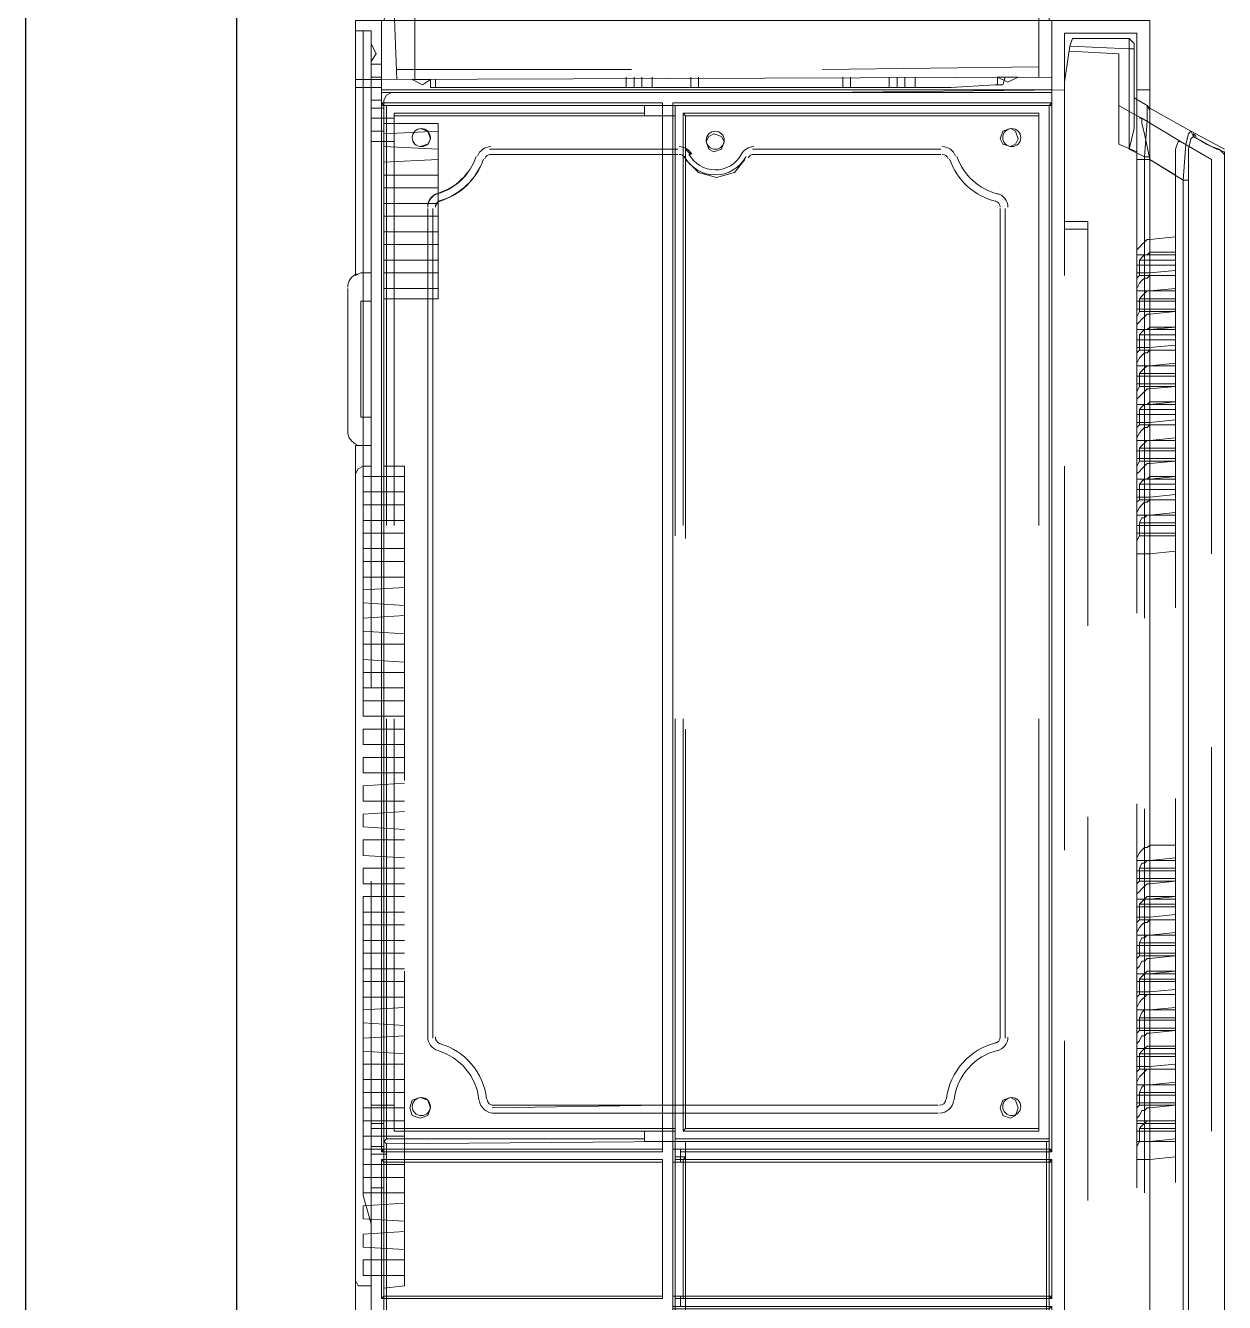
# Model space of a CAD drawing. Header units: millimetres. Extents: x -305 to 1353, y -289 to 1176.
# Drawn here: x 269.17 to 295.29, y 1006.8 to 1034.63 of the extents above; entities that cross this region are included whole.
import ezdxf

# ---------------------------------------------------------------- set-up
doc = ezdxf.new("R2010")
doc.units = ezdxf.units.MM
doc.header["$MEASUREMENT"] = 0
doc.layers.add('PDF_0', color=7, linetype='Continuous')

msp = doc.modelspace()

# ---------------------------------------------------------------- linework, layer by layer
at = {"layer": 'PDF_0', "lineweight": 25}
for points in [[(269.174, 1145.199), (269.174, 1000.931)], [(273.779, 1004.02), (273.779, 1056.471), (273.779, 1109.315), (273.779, 1145.311)]]:
    msp.add_lwpolyline(points, dxfattribs=at)
at = {"layer": 'PDF_0', "lineweight": 18}
for points in [[(291.188, 1034.738), (291.525, 1034.738), (276.924, 1034.738), (276.98, 1034.738), (277.036, 1034.962), (277.204, 1034.962), (277.261, 1033.446)], [(277.654, 1033.446), (277.654, 1034.962), (291.131, 1034.962), (291.468, 1034.962), (291.468, 1034.738)], [(276.362, 987.397), (276.362, 981.95), (276.362, 981.894), (276.924, 981.894), (276.924, 981.95), (276.924, 983.41), (291.525, 983.41), (291.525, 981.95), (291.525, 981.894), (293.659, 981.894), (293.659, 981.95), (293.659, 1034.682), (293.659, 1034.738), (291.525, 1034.738), (291.525, 1034.682), (291.525, 1033.165), (276.924, 1033.165), (276.924, 1034.625), (276.924, 1034.738), (276.362, 1034.738), (276.362, 1034.625), (276.362, 1029.178)], [(276.924, 1033.446), (291.525, 1033.502)], [(277.261, 1033.671), (277.654, 1033.671)], [(291.525, 1033.222), (276.924, 1033.222)], [(276.924, 1032.941), (276.98, 1032.885), (283.045, 1032.885), (283.045, 1032.941)], [(283.269, 1032.941), (283.269, 1032.885), (291.468, 1032.885), (291.525, 1032.941)], [(276.98, 1032.885), (276.98, 1010.141), (276.924, 1010.085)], [(276.98, 1032.323), (276.98, 1032.828), (276.98, 1032.323)], [(283.045, 1010.141), (283.045, 1010.927), (283.045, 1011.096), (283.045, 1031.818), (283.045, 1031.93), (283.045, 1032.885)], [(283.269, 1032.885), (283.269, 1031.93), (283.269, 1031.818), (283.269, 1011.096), (283.269, 1010.927), (283.269, 1010.141), (283.269, 1009.86), (283.269, 1006.94), (283.269, 1006.715)], [(291.468, 1010.141), (291.468, 1032.885)], [(293.659, 1031.705), (294.389, 1031.256), (294.445, 1032.042), (294.501, 1032.267), (294.557, 1032.323), (293.659, 1032.828)], [(294.613, 1032.211), (294.557, 1032.155), (294.501, 1031.93), (294.501, 1031.256), (294.501, 983.242), (294.557, 982.624), (294.557, 982.399), (294.613, 982.343), (295.287, 982.399), (295.287, 983.635), (295.287, 984.589), (295.287, 984.758), (295.287, 985.039), (295.287, 985.151), (295.287, 985.039), (295.287, 984.758), (295.287, 984.983), (295.287, 985.039)], [(295.287, 1031.93), (294.557, 1032.323), (294.613, 1032.211), (294.894, 1032.042), (295.119, 1031.93), (295.287, 1031.874), (295.287, 1031.818)], [(294.669, 1032.211), (294.613, 1032.267)], [(283.045, 1031.818), (279.282, 1031.818), (283.045, 1031.818)], [(295.287, 987.959), (295.287, 1031.818), (295.231, 1031.874)], [(294.501, 1031.256), (294.389, 1031.256), (294.389, 983.242), (294.501, 983.242)], [(293.659, 1029.234), (294.22, 1029.291), (294.22, 1028.841), (293.659, 1028.841)], [(294.22, 1029.178), (293.659, 1029.178)], [(276.194, 1025.753), (276.194, 1028.897)], [(276.531, 1028.617), (276.531, 1026.09)], [(293.659, 1028.448), (294.22, 1028.448), (294.22, 1028.055), (293.659, 1027.999)], [(294.22, 1028.392), (293.659, 1028.392)], [(293.659, 1027.606), (294.22, 1027.662), (294.22, 1027.213), (293.659, 1027.213)], [(294.22, 1027.55), (293.659, 1027.55)], [(293.659, 1026.82), (294.22, 1026.82), (294.22, 1026.427), (293.659, 1026.37)], [(294.22, 1026.763), (293.659, 1026.763)], [(293.659, 1025.977), (294.22, 1026.033), (294.22, 1025.584), (293.659, 1025.584)], [(294.22, 1025.921), (293.659, 1025.921)], [(276.362, 1025.472), (276.362, 991.104)], [(293.659, 1025.191), (294.22, 1025.191), (294.22, 1024.798), (293.659, 1024.742)], [(294.22, 1025.135), (293.659, 1025.135)], [(293.659, 1024.349), (294.22, 1024.405), (294.22, 1023.956), (293.659, 1023.956)], [(294.22, 1024.293), (293.659, 1024.293)], [(293.659, 1023.563), (294.22, 1023.563), (294.22, 1023.169), (293.659, 1023.113)], [(294.22, 1023.506), (293.659, 1023.506)], [(293.659, 1016.037), (294.22, 1016.037), (294.22, 1015.644), (293.659, 1015.588)], [(294.22, 1015.981), (293.659, 1015.981)], [(293.659, 1015.195), (294.22, 1015.251), (294.22, 1014.858), (293.659, 1014.802)], [(294.22, 1015.139), (293.659, 1015.139)], [(293.659, 1014.409), (294.22, 1014.409), (294.22, 1014.016), (293.659, 1013.96)], [(294.22, 1014.353), (293.659, 1014.353)], [(293.659, 1013.567), (294.22, 1013.623), (294.22, 1013.23), (293.659, 1013.173)], [(294.22, 1013.51), (293.659, 1013.51)], [(293.659, 1012.78), (294.22, 1012.78), (294.22, 1012.387), (293.659, 1012.387)], [(294.22, 1012.724), (293.659, 1012.724)], [(293.659, 1011.938), (294.22, 1011.994), (294.22, 1011.601), (293.659, 1011.545)], [(294.22, 1011.882), (293.659, 1011.882)], [(279.338, 1011.096), (283.045, 1011.096), (279.338, 1011.039)], [(293.659, 1011.152), (294.22, 1011.152), (294.22, 1010.759), (293.659, 1010.759)], [(294.22, 1011.096), (293.659, 1011.096)], [(276.98, 1010.197), (276.98, 1010.703), (276.98, 1010.197)], [(294.22, 1010.309), (293.659, 1010.309), (294.22, 1010.366), (294.22, 1009.973), (293.659, 1009.916)], [(283.045, 1010.085), (283.045, 1010.141), (276.98, 1010.141)], [(283.438, 1010.085), (283.438, 1010.141), (283.269, 1010.141), (291.468, 1010.141), (291.525, 1010.085)], [(283.438, 1010.141), (283.438, 1009.86)], [(276.924, 1009.916), (276.98, 1009.86), (283.045, 1009.86), (283.045, 1009.916)], [(276.98, 1009.86), (276.98, 1006.94)], [(276.98, 1009.299), (276.98, 1009.804), (276.98, 1009.299)], [(283.045, 1006.94), (283.045, 1009.86)], [(283.438, 1009.916), (283.438, 1009.86), (283.269, 1009.86), (291.468, 1009.86), (291.525, 1009.916)], [(291.468, 1006.94), (291.468, 1009.86)], [(283.045, 1006.884), (283.045, 1006.94), (276.98, 1006.94), (276.924, 1006.884)], [(283.438, 1006.884), (283.438, 1006.94), (283.438, 1006.715), (283.269, 1006.715), (283.269, 1006.659), (291.468, 1006.659), (291.525, 1006.715)], [(283.438, 1006.94), (283.269, 1006.94), (291.468, 1006.94), (291.525, 1006.884)]]:
    msp.add_lwpolyline(points, dxfattribs=at)
at = {"layer": 'PDF_0', "lineweight": 0}
for points in [[(291.244, 1034.962), (291.244, 1033.502)], [(276.362, 1034.513), (276.699, 1034.513), (276.699, 1033.783), (276.924, 1033.783)], [(276.531, 1034.513), (276.531, 1028.617)], [(291.805, 1029.178), (291.805, 1034.457), (293.378, 1034.457), (293.378, 1032.604), (293.378, 1031.874), (293.378, 1021.822)], [(293.322, 1034.12), (293.322, 1034.232), (293.209, 1034.345), (293.209, 1034.232), (293.209, 1034.12), (293.322, 1034.12), (293.322, 1034.232), (293.209, 1034.345), (291.974, 1034.345), (291.918, 1034.176), (293.209, 1034.12), (293.322, 1034.12), (293.322, 1032.379), (293.209, 1031.93), (293.322, 1032.379)], [(293.265, 1034.289), (293.209, 1034.345), (293.209, 1034.232), (293.209, 1034.12), (293.209, 1031.93), (293.546, 1031.761), (293.546, 1021.709)], [(276.699, 1034.232), (276.699, 1034.232)], [(291.918, 1034.176), (291.805, 1033.39), (291.805, 1033.222), (286.527, 1033.165)], [(293.378, 1031.874), (292.985, 1032.042), (292.985, 1034.008), (291.918, 1034.064)], [(276.699, 1033.783), (276.699, 1033.278), (276.362, 1033.278)], [(276.699, 1033.839), (276.699, 1033.839)], [(276.924, 1033.502), (276.699, 1033.502)], [(277.598, 1033.446), (277.822, 1033.334), (277.991, 1033.446), (277.991, 1033.278), (278.159, 1033.278), (279.058, 1033.278), (279.338, 1033.278), (289.054, 1033.278), (289.334, 1033.278), (290.289, 1033.334), (290.458, 1033.334), (290.514, 1033.502)], [(277.654, 1033.671), (282.371, 1033.671)], [(282.259, 1033.502), (282.259, 1033.278)], [(282.427, 1033.502), (282.427, 1033.278)], [(282.596, 1033.502), (282.596, 1033.278)], [(282.82, 1033.502), (282.82, 1033.278)], [(283.663, 1033.502), (283.663, 1033.278)], [(283.831, 1033.502), (283.831, 1033.278)], [(286.527, 1033.671), (291.244, 1033.727)], [(286.976, 1033.278), (286.976, 1033.502)], [(287.144, 1033.278), (287.144, 1033.502)], [(287.987, 1033.278), (287.987, 1033.502)], [(288.155, 1033.278), (288.155, 1033.502)], [(288.324, 1033.278), (288.324, 1033.502)], [(288.548, 1033.278), (288.548, 1033.502)], [(290.345, 1033.334), (290.345, 1033.502), (290.794, 1033.502), (290.57, 1033.39), (290.345, 1033.502), (290.57, 1033.39), (290.794, 1033.502)], [(290.345, 1033.502), (290.345, 1033.502)], [(290.345, 1033.502), (290.345, 1033.502)], [(290.345, 1033.502), (290.345, 1033.502)], [(290.794, 1033.502), (290.794, 1033.502)], [(290.794, 1033.502), (290.794, 1033.502)], [(276.924, 1033.446), (276.362, 1033.446)], [(276.924, 1033.278), (276.699, 1033.278), (276.699, 1032.828), (276.98, 1032.828)], [(277.598, 1033.446), (277.598, 1033.446)], [(277.598, 1033.446), (277.598, 1033.446)], [(277.598, 1033.446), (277.598, 1033.446)], [(277.991, 1033.446), (277.991, 1033.446)], [(277.991, 1033.446), (277.991, 1033.446)], [(278.103, 1033.278), (278.103, 1033.446)], [(293.659, 1033.222), (293.378, 1033.222)], [(276.924, 1032.997), (276.699, 1032.997)], [(276.924, 1033.165), (276.924, 1033.165)], [(276.924, 1033.165), (276.924, 1032.941), (282.146, 1032.941)], [(276.924, 1032.941), (276.924, 1032.941)], [(282.371, 1033.165), (277.148, 1033.165), (277.036, 1033.109), (276.98, 1032.997), (276.98, 1023.394)], [(286.302, 1032.941), (291.525, 1032.941), (291.525, 1033.165)], [(291.525, 1032.941), (291.525, 1032.941)], [(293.659, 1032.828), (293.602, 1032.885), (293.602, 1032.772), (293.602, 1032.548), (293.546, 1031.761), (293.659, 1031.761), (293.546, 1031.761), (293.602, 1032.548), (293.602, 1032.772), (293.602, 1032.885), (293.659, 1032.772), (293.602, 1032.885), (293.322, 1033.053)], [(276.699, 1032.828), (276.699, 1032.323)], [(276.98, 1023.731), (276.98, 1032.885), (276.924, 1032.885)], [(277.036, 1023.731), (277.036, 1032.885), (276.98, 1032.885)], [(277.036, 1032.885), (282.652, 1032.885)], [(277.204, 1032.716), (282.652, 1032.716)], [(277.204, 1032.66), (283.326, 1032.66), (283.326, 1031.93), (283.326, 1031.818), (283.326, 1023.506)], [(283.326, 1032.885), (283.326, 1032.885)], [(291.525, 1032.885), (291.468, 1032.885), (291.468, 1023.731), (291.468, 1032.885), (283.326, 1032.885), (283.326, 1023.731)], [(283.326, 1032.66), (283.326, 1032.66)], [(283.55, 1023.45), (283.55, 1031.705), (283.831, 1031.425), (284.224, 1031.312), (284.617, 1031.425), (284.842, 1031.705), (284.617, 1031.425), (284.224, 1031.312), (283.831, 1031.425), (283.55, 1031.705), (283.55, 1031.93), (283.663, 1031.818), (283.55, 1031.93), (283.55, 1032.66), (291.244, 1032.66), (291.244, 1032.716), (283.494, 1032.716), (283.55, 1032.66)], [(283.494, 1032.716), (283.494, 1023.731)], [(291.244, 1032.716), (291.244, 1023.731), (291.244, 1032.66)], [(291.468, 1032.885), (291.468, 1032.885)], [(293.434, 1032.604), (293.49, 1032.604), (293.378, 1032.66), (292.985, 1032.885)], [(293.378, 1032.66), (293.49, 1032.604), (293.49, 1032.492), (293.546, 1032.267), (293.659, 1031.705), (294.22, 1031.368), (294.22, 1031.93), (294.276, 1032.098), (294.332, 1032.098), (293.49, 1032.604), (293.49, 1032.492), (293.546, 1032.267), (293.659, 1031.705)], [(276.699, 1032.098), (277.204, 1032.098), (277.204, 1032.604), (276.699, 1032.604)], [(276.98, 1032.492), (278.159, 1032.492), (278.159, 1032.155), (278.159, 1029.066), (278.159, 1028.673), (276.98, 1028.673)], [(277.204, 1032.098), (277.204, 1032.604)], [(277.766, 1031.986), (277.935, 1032.042), (277.991, 1032.155), (277.935, 1032.323), (277.766, 1032.379)], [(277.766, 1032.379), (277.766, 1032.379)], [(290.626, 1031.986), (290.738, 1032.042), (290.794, 1032.155), (290.738, 1032.323), (290.626, 1032.379)], [(290.626, 1032.379), (290.626, 1032.379)], [(290.626, 1032.379), (290.626, 1032.379)], [(276.98, 1032.323), (276.699, 1032.323), (276.699, 1029.234), (276.699, 1028.617)], [(278.159, 1032.323), (276.98, 1032.267)], [(284.168, 1031.874), (284.336, 1031.93), (284.393, 1032.098), (284.336, 1032.211), (284.168, 1032.267)], [(284.168, 1032.267), (284.168, 1032.267)], [(284.168, 1032.267), (284.168, 1032.267)], [(294.22, 1021.934), (294.22, 1031.368), (294.22, 1031.93), (294.276, 1032.098), (294.332, 1032.098), (295.006, 1031.705), (295.006, 1023.113)], [(295.231, 1031.874), (295.175, 1031.93), (295.006, 1031.986), (294.613, 1032.211), (294.613, 1032.267)], [(276.98, 1031.986), (278.159, 1031.93)], [(277.766, 1031.986), (277.766, 1031.986)], [(283.326, 1031.93), (283.326, 1031.93)], [(283.326, 1031.818), (283.326, 1031.818)], [(284.168, 1031.874), (284.168, 1031.874)], [(284.168, 1031.874), (284.168, 1031.874)], [(290.626, 1031.986), (290.626, 1031.986)], [(290.626, 1031.986), (290.626, 1031.986)], [(295.287, 1031.818), (295.287, 1031.818)], [(278.159, 1031.705), (276.98, 1031.649)], [(283.55, 1031.705), (283.55, 1031.705)], [(293.659, 1029.964), (293.659, 1031.705), (293.434, 1031.705), (293.378, 1031.705), (293.434, 1031.705), (293.659, 1031.705), (293.434, 1031.705), (293.378, 1031.705)], [(276.98, 1031.368), (278.159, 1031.368)], [(278.159, 1031.088), (276.98, 1031.088)], [(276.98, 1030.751), (278.159, 1030.751)], [(278.159, 1030.47), (276.98, 1030.47)], [(276.98, 1030.133), (278.159, 1030.133)], [(291.805, 1030.358), (292.311, 1030.358), (292.311, 1021.541)], [(291.805, 1030.189), (292.311, 1030.189)], [(278.159, 1029.852), (276.98, 1029.852)], [(294.22, 1029.291), (294.22, 1029.403), (294.22, 1029.628), (294.22, 1030.021), (293.659, 1029.964), (293.602, 1029.964), (293.546, 1029.908), (293.49, 1029.852), (293.434, 1029.796), (293.378, 1029.74), (293.378, 1029.628), (293.378, 1029.403), (293.378, 1029.347), (293.378, 1029.234), (293.659, 1029.234)], [(293.659, 1028.448), (293.378, 1028.448), (293.378, 1028.504), (293.378, 1028.617), (294.22, 1028.617), (294.22, 1028.841), (293.378, 1028.841), (293.378, 1028.897), (293.434, 1029.01), (293.49, 1029.066), (293.546, 1029.122), (293.602, 1029.122), (293.659, 1029.178), (293.659, 1029.684), (294.22, 1029.684)], [(294.22, 1029.628), (293.378, 1029.628)], [(293.434, 1029.178), (293.434, 1029.515), (293.49, 1029.571), (293.546, 1029.628), (293.602, 1029.628), (293.659, 1029.684)], [(276.98, 1029.515), (278.159, 1029.515)], [(294.22, 1029.403), (293.378, 1029.403)], [(294.22, 1029.515), (293.434, 1029.515)], [(276.699, 1029.234), (276.474, 1029.234), (276.362, 1029.178)], [(278.159, 1029.234), (276.98, 1029.234)], [(294.22, 1029.178), (293.659, 1029.178), (293.434, 1029.178), (293.378, 1029.122), (293.378, 1029.01), (293.378, 1028.954), (293.378, 1028.841), (293.659, 1028.841), (294.22, 1028.897)], [(276.98, 1028.897), (278.159, 1028.897)], [(293.378, 1028.841), (293.378, 1028.617)], [(294.22, 1028.841), (294.22, 1028.841)], [(294.22, 1028.673), (293.434, 1028.673)], [(294.22, 1028.617), (294.22, 1028.448)], [(293.659, 1028.392), (293.434, 1028.392)], [(294.22, 1028.392), (293.659, 1028.336)], [(293.659, 1027.999), (293.378, 1027.999)], [(293.434, 1027.55), (293.659, 1027.55), (293.659, 1028.055), (293.602, 1027.999), (293.546, 1027.999), (293.49, 1027.943), (293.434, 1027.887), (294.22, 1027.887)], [(293.659, 1028.055), (294.22, 1028.055), (294.22, 1027.999)], [(293.434, 1027.887), (293.434, 1027.55), (293.378, 1027.494), (293.378, 1027.381), (293.378, 1027.325), (293.378, 1027.213)], [(293.378, 1027.774), (293.378, 1027.718), (293.378, 1027.606), (293.659, 1027.606)], [(294.22, 1027.774), (294.22, 1027.662)], [(294.22, 1027.269), (293.659, 1027.213), (293.378, 1027.213), (293.378, 1027.269), (293.434, 1027.381), (293.49, 1027.437), (293.546, 1027.494), (293.602, 1027.494), (293.659, 1027.55), (294.22, 1027.55)], [(293.659, 1026.707), (293.659, 1027.213), (293.602, 1027.213), (293.546, 1027.157), (293.49, 1027.1), (293.434, 1027.044), (293.434, 1026.763), (293.378, 1026.651), (293.378, 1026.595), (293.378, 1026.483), (293.378, 1026.37), (294.22, 1026.37), (294.22, 1026.427), (293.659, 1026.427)], [(294.22, 1026.988), (294.22, 1027.213), (293.378, 1027.213), (293.378, 1026.988)], [(294.22, 1027.213), (294.22, 1027.213)], [(293.659, 1026.82), (293.378, 1026.82), (293.378, 1026.876), (293.378, 1026.988), (294.22, 1026.988), (294.22, 1026.82)], [(294.22, 1027.044), (293.434, 1027.044)], [(294.22, 1026.763), (293.659, 1026.707), (293.602, 1026.707), (293.546, 1026.651), (293.49, 1026.595), (293.434, 1026.539), (293.378, 1026.483), (293.378, 1026.37), (293.378, 1026.146), (293.378, 1026.09), (293.378, 1025.977), (293.659, 1025.977)], [(293.659, 1026.763), (293.434, 1026.763)], [(293.434, 1025.921), (293.659, 1025.921), (293.659, 1026.427), (293.602, 1026.37), (293.546, 1026.37), (293.49, 1026.314), (293.434, 1026.258), (293.434, 1025.921), (293.378, 1025.865), (293.378, 1025.753), (293.378, 1025.697), (293.378, 1025.584)], [(294.22, 1026.37), (294.22, 1026.146), (293.378, 1026.146)], [(293.659, 1026.37), (293.378, 1026.37)], [(294.22, 1026.258), (293.434, 1026.258)], [(276.531, 1026.09), (276.531, 1019.688)], [(276.699, 1026.09), (276.699, 1025.472)], [(294.22, 1026.146), (294.22, 1026.033)], [(294.22, 1025.64), (293.659, 1025.584), (293.378, 1025.584), (293.378, 1025.64), (293.434, 1025.753), (293.49, 1025.809), (293.546, 1025.865), (293.602, 1025.865), (293.659, 1025.921), (294.22, 1025.921)], [(276.362, 1025.472), (276.474, 1025.472), (276.699, 1025.472), (276.699, 1020.193)], [(293.434, 1025.135), (293.434, 1025.416), (293.49, 1025.472), (293.546, 1025.528), (293.602, 1025.584), (293.659, 1025.584), (293.659, 1025.079), (294.22, 1025.135), (293.659, 1025.079), (293.602, 1025.079), (293.546, 1025.023), (293.49, 1024.966), (293.434, 1024.91), (293.378, 1024.854), (293.378, 1024.742), (293.378, 1024.854), (293.378, 1024.966), (293.378, 1025.023), (293.434, 1025.135), (293.659, 1025.135)], [(294.22, 1025.416), (293.434, 1025.416)], [(294.22, 1025.584), (294.22, 1025.584)], [(293.378, 1025.36), (293.378, 1025.247), (293.378, 1025.191), (293.659, 1025.191)], [(294.22, 1025.36), (294.22, 1025.191)], [(276.699, 1025.023), (276.531, 1025.023), (276.418, 1024.966), (276.362, 1024.854)], [(276.98, 1025.023), (277.429, 1025.023), (277.429, 1024.63), (277.429, 1018.171)], [(291.805, 1025.023), (291.805, 1016.655)], [(277.429, 1024.798), (276.531, 1024.798), (276.531, 1024.461), (277.429, 1024.461)], [(293.659, 1024.349), (293.378, 1024.349), (293.378, 1024.461), (293.378, 1024.517), (293.378, 1024.742), (294.22, 1024.742), (294.22, 1024.798), (293.659, 1024.798), (293.602, 1024.742), (293.546, 1024.742), (293.49, 1024.686), (293.434, 1024.63), (294.22, 1024.63)], [(293.659, 1024.798), (293.659, 1024.293), (293.602, 1024.236), (293.546, 1024.236), (293.49, 1024.18), (293.434, 1024.124), (293.378, 1024.012), (293.378, 1023.956), (293.659, 1023.956), (294.22, 1024.012)], [(294.22, 1024.742), (294.22, 1024.517), (293.378, 1024.517)], [(293.659, 1024.742), (293.378, 1024.742)], [(293.434, 1024.293), (293.434, 1024.63)], [(293.659, 1024.293), (293.434, 1024.293), (293.378, 1024.236), (293.378, 1024.124), (293.378, 1024.068), (293.378, 1023.956)], [(294.22, 1024.405), (294.22, 1024.517)], [(277.429, 1024.18), (276.531, 1024.18), (276.531, 1023.843), (277.429, 1023.843)], [(293.659, 1016.768), (293.659, 1023.956), (293.602, 1023.956), (293.546, 1023.899), (293.49, 1023.899), (293.434, 1023.787), (293.434, 1023.506), (293.378, 1023.394), (293.378, 1023.338), (293.378, 1023.226), (293.378, 1023.113), (293.659, 1023.113)], [(293.378, 1023.731), (293.378, 1023.956), (294.22, 1023.956), (294.22, 1023.731), (294.22, 1023.563)], [(293.659, 1023.563), (293.378, 1023.563), (293.378, 1023.619), (293.378, 1023.731), (294.22, 1023.731)], [(294.22, 1023.787), (293.434, 1023.787)], [(294.22, 1023.956), (294.22, 1023.956)], [(277.429, 1023.563), (276.531, 1023.563), (276.531, 1023.226), (277.429, 1023.226)], [(293.659, 1023.506), (293.434, 1023.506)], [(277.429, 1022.945), (276.531, 1022.945), (276.531, 1022.608), (277.429, 1022.608)], [(277.429, 1022.383), (276.531, 1022.327), (276.531, 1022.046), (277.429, 1021.99)], [(277.429, 1021.766), (276.531, 1021.709), (276.531, 1021.429), (277.429, 1021.372)], [(277.429, 1021.148), (276.531, 1021.148), (276.531, 1020.811), (277.429, 1020.755)], [(277.429, 1020.53), (276.531, 1020.53), (276.531, 1020.193), (277.429, 1020.193)], [(277.429, 1019.912), (276.531, 1019.912), (276.531, 1019.575), (277.429, 1019.575)], [(277.429, 1019.295), (276.531, 1019.295), (276.531, 1018.958), (277.429, 1018.958)], [(276.98, 1019.519), (276.98, 1010.309), (277.036, 1010.253), (283.326, 1010.309), (283.326, 1006.547)], [(277.036, 1019.519), (277.036, 1010.366), (276.98, 1010.309), (276.98, 1006.491), (277.036, 1006.547)], [(283.326, 1019.351), (283.326, 1011.096), (283.326, 1010.927), (283.326, 1010.59), (283.326, 1010.534), (282.652, 1010.534), (277.204, 1010.534), (277.204, 1019.519), (277.204, 1010.59), (283.326, 1010.59)], [(291.412, 1010.309), (291.468, 1010.309), (291.468, 1019.519), (291.468, 1010.366), (291.468, 1010.309), (291.468, 1006.491), (291.412, 1006.547), (283.55, 1006.547), (283.55, 1006.491), (283.326, 1006.491), (283.326, 1006.884), (283.494, 1006.884), (283.55, 1006.884), (283.326, 1006.884), (283.326, 1009.916)], [(283.326, 1010.366), (283.326, 1019.519)], [(283.494, 1019.519), (283.494, 1010.534)], [(283.55, 1010.59), (283.494, 1010.534), (291.244, 1010.534), (291.244, 1010.59), (283.55, 1010.59), (283.55, 1010.927), (283.55, 1011.096), (283.55, 1019.295)], [(291.244, 1010.59), (291.244, 1019.519), (291.244, 1010.534)], [(276.98, 1019.182), (276.98, 1010.871)], [(295.006, 1010.534), (295.006, 1018.901)], [(277.429, 1018.677), (276.531, 1018.677), (276.531, 1018.34), (277.429, 1018.34)], [(277.429, 1018.115), (276.531, 1018.059), (276.531, 1017.722), (277.429, 1017.722)], [(293.378, 1017.666), (293.378, 1009.299)], [(294.22, 1009.411), (294.22, 1017.778)], [(277.429, 1017.498), (276.531, 1017.441), (276.531, 1017.161), (277.429, 1017.104)], [(292.311, 1017.385), (292.311, 1009.018)], [(293.546, 1017.554), (293.546, 1009.186)], [(277.429, 1016.88), (276.531, 1016.88), (276.531, 1016.543), (277.429, 1016.487)], [(293.434, 1016.262), (293.49, 1016.374), (293.546, 1016.374), (293.602, 1016.431), (293.659, 1016.431), (294.22, 1016.487)], [(277.429, 1016.262), (276.531, 1016.262), (276.531, 1015.925), (277.429, 1015.925)], [(293.378, 1016.431), (293.378, 1016.206), (294.22, 1016.206), (294.22, 1016.431)], [(293.378, 1016.206), (293.378, 1016.094), (293.378, 1016.037), (293.659, 1016.037)], [(294.22, 1016.262), (293.434, 1016.262), (293.434, 1015.981), (293.659, 1015.981)], [(293.659, 1016.431), (293.659, 1015.925)], [(294.22, 1016.206), (294.22, 1016.037)], [(276.699, 1015.981), (276.699, 1010.703), (276.98, 1010.703)], [(294.22, 1015.981), (293.659, 1015.925), (293.602, 1015.925), (293.546, 1015.869), (293.49, 1015.813), (293.434, 1015.757), (293.378, 1015.701), (293.378, 1015.588), (293.378, 1015.701), (293.378, 1015.813), (293.378, 1015.925), (293.434, 1015.981)], [(277.429, 1015.644), (276.531, 1015.644), (276.531, 1015.307), (277.429, 1015.307)], [(293.659, 1014.409), (293.378, 1014.409), (293.378, 1014.465), (293.378, 1014.577), (293.378, 1014.802), (293.378, 1014.914), (293.378, 1014.97), (293.378, 1015.083), (293.434, 1015.139), (293.434, 1015.476), (293.49, 1015.532), (293.546, 1015.588), (293.602, 1015.644), (293.659, 1015.644), (293.659, 1015.139), (293.434, 1015.139)], [(293.659, 1015.644), (294.22, 1015.644), (294.22, 1015.588), (293.378, 1015.588), (293.378, 1015.42), (293.378, 1015.307), (293.378, 1015.195), (293.659, 1015.195)], [(276.531, 1015.532), (276.531, 1009.13), (276.699, 1008.512)], [(294.22, 1015.588), (294.22, 1015.42), (293.378, 1015.42)], [(293.659, 1015.588), (293.378, 1015.588)], [(294.22, 1015.476), (293.434, 1015.476)], [(294.22, 1015.42), (294.22, 1015.251)], [(294.22, 1015.139), (293.659, 1015.139), (293.602, 1015.083), (293.546, 1015.083), (293.49, 1015.027), (293.434, 1014.97), (293.378, 1014.858), (293.378, 1014.802)], [(277.429, 1015.027), (276.531, 1015.027), (276.531, 1014.69), (277.429, 1014.69)], [(293.659, 1014.297), (293.659, 1014.802), (293.378, 1014.802), (294.22, 1014.802), (294.22, 1014.858), (293.659, 1014.802), (293.602, 1014.802), (293.546, 1014.746), (293.49, 1014.746), (293.434, 1014.634)], [(294.22, 1014.802), (294.22, 1014.577), (293.378, 1014.577)], [(294.22, 1014.634), (293.434, 1014.634), (293.434, 1014.353)], [(294.22, 1014.577), (294.22, 1014.409)], [(277.429, 1014.409), (276.531, 1014.409), (276.531, 1014.072), (277.429, 1014.072)], [(293.659, 1013.96), (293.378, 1013.96), (293.378, 1014.072), (293.378, 1014.184), (293.378, 1014.297), (293.434, 1014.353), (293.659, 1014.353)], [(294.22, 1014.353), (293.659, 1014.297), (293.602, 1014.297), (293.546, 1014.24), (293.49, 1014.24), (293.434, 1014.128), (293.378, 1014.072), (293.378, 1013.96), (294.22, 1013.96)], [(277.429, 1014.016), (277.429, 1007.558), (277.429, 1007.165), (276.98, 1007.108)], [(294.22, 1013.623), (294.22, 1013.791), (294.22, 1013.96), (294.22, 1014.016), (293.659, 1014.016), (293.659, 1013.51), (293.434, 1013.51), (293.378, 1013.454), (293.378, 1013.342), (293.378, 1013.286), (293.378, 1013.173), (294.22, 1013.173)], [(293.434, 1013.51), (293.434, 1013.847), (293.49, 1013.904), (293.546, 1013.96), (293.602, 1014.016), (293.659, 1014.016)], [(277.429, 1013.791), (276.531, 1013.791), (276.531, 1013.454), (277.429, 1013.454)], [(293.378, 1013.96), (293.378, 1013.791)], [(293.659, 1013.567), (293.378, 1013.567), (293.378, 1013.679), (293.378, 1013.791), (294.22, 1013.791)], [(294.22, 1013.847), (293.434, 1013.847)], [(293.434, 1012.724), (293.434, 1013.005), (293.49, 1013.117), (293.546, 1013.173), (293.602, 1013.173), (293.659, 1013.173), (293.378, 1013.173), (293.378, 1013.23), (293.434, 1013.342), (293.49, 1013.398), (293.546, 1013.454), (293.602, 1013.51), (293.659, 1013.51), (294.22, 1013.51)], [(277.429, 1013.23), (276.531, 1013.173), (276.531, 1012.893), (277.429, 1012.837)], [(293.378, 1013.173), (293.378, 1012.949)], [(294.22, 1012.78), (294.22, 1012.949), (294.22, 1013.173), (294.22, 1013.23), (293.659, 1013.173), (293.659, 1012.668)], [(293.659, 1012.78), (293.378, 1012.78), (293.378, 1012.837), (293.378, 1012.949), (294.22, 1012.949)], [(294.22, 1013.005), (293.434, 1013.005)], [(277.429, 1012.612), (276.531, 1012.556), (276.531, 1012.275), (277.429, 1012.219)], [(293.659, 1012.724), (293.434, 1012.724), (293.378, 1012.668), (293.378, 1012.556), (293.378, 1012.443), (293.378, 1012.387)], [(294.22, 1012.724), (293.659, 1012.668), (293.602, 1012.668), (293.546, 1012.612), (293.49, 1012.612), (293.434, 1012.5), (293.378, 1012.443), (293.378, 1012.331), (293.378, 1012.163)], [(291.805, 1012.5), (291.805, 1004.132)], [(293.434, 1011.882), (293.659, 1011.882), (293.659, 1012.387), (293.602, 1012.387), (293.546, 1012.331), (293.49, 1012.275), (293.434, 1012.219), (293.434, 1011.882), (293.378, 1011.826), (293.378, 1011.77), (293.378, 1011.657), (293.378, 1011.545)], [(293.659, 1012.331), (293.378, 1012.331), (294.22, 1012.331), (294.22, 1012.163)], [(293.659, 1012.387), (294.22, 1012.387), (294.22, 1012.331)], [(293.659, 1011.938), (293.378, 1011.938), (293.378, 1012.05), (293.378, 1012.163), (294.22, 1012.163), (294.22, 1011.994)], [(294.22, 1012.219), (293.434, 1012.219)], [(277.429, 1011.994), (276.531, 1011.994), (276.531, 1011.657), (277.429, 1011.657)], [(293.659, 1011.882), (294.22, 1011.882), (293.659, 1011.882), (293.602, 1011.882), (293.546, 1011.826), (293.49, 1011.77), (293.434, 1011.713), (293.378, 1011.601), (293.378, 1011.545), (293.378, 1011.32)], [(293.659, 1011.152), (293.378, 1011.152), (293.378, 1011.208), (293.378, 1011.32), (294.22, 1011.32), (294.22, 1011.545)], [(293.434, 1010.309), (293.434, 1010.59), (293.49, 1010.646), (293.546, 1010.703), (293.602, 1010.759), (293.659, 1010.759), (293.378, 1010.759), (293.378, 1010.815), (293.378, 1010.927), (293.378, 1011.039), (293.434, 1011.096), (293.434, 1011.376), (293.49, 1011.489), (293.546, 1011.545), (293.602, 1011.545), (293.659, 1011.545), (293.659, 1011.039), (293.602, 1011.039), (293.546, 1010.983), (293.49, 1010.983), (293.434, 1010.871), (293.378, 1010.815), (293.378, 1010.703), (294.22, 1010.703), (294.22, 1010.759), (293.659, 1010.759), (293.659, 1003.514)], [(277.429, 1011.376), (276.531, 1011.376), (276.531, 1011.039), (277.429, 1011.039)], [(277.766, 1010.815), (277.935, 1010.871), (277.991, 1011.039), (277.935, 1011.208), (277.766, 1011.264)], [(277.766, 1011.264), (277.766, 1011.264)], [(277.766, 1011.264), (277.766, 1011.264)], [(290.626, 1010.815), (290.738, 1010.871), (290.794, 1011.039), (290.738, 1011.208), (290.626, 1011.264)], [(290.626, 1011.264), (290.626, 1011.264)], [(290.626, 1011.264), (290.626, 1011.264)], [(294.22, 1011.376), (293.434, 1011.376)], [(294.22, 1011.152), (294.22, 1011.32)], [(277.204, 1010.534), (277.204, 1010.59), (277.204, 1011.096), (276.699, 1011.096)], [(277.204, 1011.096), (277.204, 1010.59), (276.699, 1010.59)], [(283.326, 1011.096), (283.326, 1011.096)], [(283.326, 1010.927), (283.326, 1010.927)], [(283.55, 1011.096), (283.55, 1011.096)], [(283.55, 1010.927), (283.55, 1010.927)], [(293.659, 1011.096), (293.434, 1011.096)], [(277.429, 1010.759), (276.531, 1010.759), (276.531, 1010.422), (277.429, 1010.422)], [(276.699, 1010.703), (276.699, 1010.197)], [(277.766, 1010.815), (277.766, 1010.815)], [(277.766, 1010.815), (277.766, 1010.815)], [(290.626, 1010.815), (290.626, 1010.815)], [(290.626, 1010.815), (290.626, 1010.815)], [(294.22, 1010.703), (294.22, 1010.534), (293.378, 1010.534), (293.378, 1010.703)], [(277.036, 1010.366), (282.652, 1010.366)], [(282.652, 1010.534), (282.652, 1010.309), (283.326, 1010.309), (283.326, 1010.366), (291.468, 1010.366)], [(283.326, 1010.534), (283.326, 1010.309), (283.55, 1010.309), (283.55, 1009.973)], [(293.378, 1010.534), (293.378, 1010.422), (293.378, 1010.309), (293.659, 1010.309), (293.434, 1010.309), (293.378, 1010.197), (293.378, 1010.141), (293.378, 1010.029), (293.378, 1009.916), (293.659, 1009.916)], [(294.22, 1010.59), (293.434, 1010.59)], [(294.22, 1010.366), (294.22, 1010.534)], [(277.429, 1010.141), (276.531, 1010.141), (276.531, 1009.804), (277.429, 1009.804)], [(276.98, 1010.197), (276.699, 1010.197), (276.699, 1009.804), (276.98, 1009.804)], [(276.98, 1010.309), (276.98, 1010.309)], [(277.036, 1010.253), (277.036, 1006.547), (283.326, 1006.547), (283.326, 1006.491), (283.326, 1006.435), (291.468, 1006.435), (291.468, 1006.491), (291.468, 1001.324), (291.468, 1006.435)], [(283.326, 1010.309), (283.326, 1010.309)], [(283.326, 1009.973), (283.326, 1010.309)], [(283.55, 1010.309), (283.55, 1010.309)], [(283.55, 1006.547), (283.55, 1010.309), (291.412, 1010.309), (291.412, 1006.547)], [(276.699, 1010.029), (277.036, 1010.029), (277.036, 1009.523), (276.699, 1009.523)], [(276.699, 1009.804), (276.699, 1009.299)], [(276.98, 1009.523), (276.98, 1010.029)], [(283.494, 1009.916), (283.494, 1006.884)], [(277.429, 1009.523), (276.531, 1009.523), (276.531, 1009.186), (277.429, 1009.186)], [(276.98, 1009.299), (276.699, 1009.299), (276.699, 1006.435), (276.98, 1006.435)], [(277.429, 1008.962), (276.531, 1008.906), (276.531, 1008.625), (277.429, 1008.569)], [(277.429, 1008.344), (276.531, 1008.288), (276.531, 1008.007), (277.429, 1007.951)], [(277.429, 1007.726), (276.531, 1007.726), (276.531, 1007.389), (277.429, 1007.389)], [(276.362, 1007.277), (276.418, 1007.165), (276.531, 1007.165), (276.699, 1007.165)], [(283.326, 1006.884), (283.326, 1006.884)], [(283.55, 1006.884), (283.55, 1006.491)]]:
    msp.add_lwpolyline(points, dxfattribs=at)
for points in [[(276.699, 1034.232), (276.811, 1034.008), (276.699, 1033.839)], [(277.991, 1033.446), (277.598, 1033.446), (277.822, 1033.334)], [(277.204, 1032.716), (277.204, 1023.731), (277.204, 1032.66)], [(282.652, 1032.66), (282.652, 1032.885), (283.326, 1032.885), (283.326, 1032.66)], [(291.525, 1032.885), (291.468, 1032.885)], [(290.794, 1032.155), (290.738, 1032.323), (290.626, 1032.379), (290.458, 1032.323), (290.401, 1032.155), (290.458, 1032.042), (290.626, 1031.986), (290.738, 1032.042)], [(290.794, 1032.155), (290.738, 1032.323), (290.626, 1032.379), (290.458, 1032.323), (290.401, 1032.155), (290.458, 1032.042), (290.626, 1031.986), (290.738, 1032.042)], [(293.49, 1032.604), (293.49, 1032.548)], [(284.393, 1032.098), (284.336, 1032.211), (284.168, 1032.267), (284.056, 1032.211), (283.999, 1032.098), (284.056, 1031.93), (284.168, 1031.874), (284.336, 1031.93)], [(284.393, 1032.098), (284.336, 1032.211), (284.168, 1032.267), (284.056, 1032.211), (283.999, 1032.098), (284.056, 1031.93), (284.168, 1031.874), (284.336, 1031.93)], [(283.269, 1031.93), (283.045, 1031.93)], [(283.269, 1031.818), (283.045, 1031.818)], [(293.434, 1028.673), (293.434, 1028.392), (293.378, 1028.28), (293.378, 1028.224), (293.378, 1028.111), (293.378, 1027.999), (293.378, 1028.111), (293.434, 1028.167), (293.49, 1028.224), (293.546, 1028.28), (293.602, 1028.336), (293.659, 1028.336), (293.659, 1028.841), (293.602, 1028.841), (293.546, 1028.785), (293.49, 1028.729)], [(293.378, 1027.774), (294.22, 1027.774), (294.22, 1027.999), (293.378, 1027.999)], [(293.378, 1025.36), (294.22, 1025.36), (294.22, 1025.584), (293.378, 1025.584)], [(293.659, 1024.293), (294.22, 1024.293)], [(293.659, 1016.768), (293.602, 1016.711), (293.546, 1016.711), (293.49, 1016.655), (293.434, 1016.599), (293.378, 1016.487), (293.378, 1016.431), (294.22, 1016.431), (294.22, 1016.768)], [(293.378, 1011.545), (294.22, 1011.545), (294.22, 1011.601), (293.659, 1011.545)], [(277.991, 1011.039), (277.935, 1011.208), (277.766, 1011.264), (277.598, 1011.208), (277.541, 1011.039), (277.598, 1010.871), (277.766, 1010.815), (277.935, 1010.871)], [(277.991, 1011.039), (277.935, 1011.208), (277.766, 1011.264), (277.598, 1011.208), (277.541, 1011.039), (277.598, 1010.871), (277.766, 1010.815), (277.935, 1010.871)], [(290.794, 1011.039), (290.738, 1011.208), (290.626, 1011.264), (290.458, 1011.208), (290.401, 1011.039), (290.458, 1010.871), (290.626, 1010.815), (290.738, 1010.871)], [(290.794, 1011.039), (290.738, 1011.208), (290.626, 1011.264), (290.458, 1011.208), (290.401, 1011.039), (290.458, 1010.871), (290.626, 1010.815), (290.738, 1010.871)], [(283.045, 1011.096), (283.269, 1011.096)], [(283.045, 1010.927), (283.269, 1010.927)], [(294.22, 1011.096), (293.659, 1011.039)], [(291.525, 1010.141), (291.468, 1010.141)], [(283.494, 1009.916), (283.326, 1009.916), (283.326, 1009.973), (283.55, 1009.973)], [(291.525, 1009.86), (291.468, 1009.86)], [(291.525, 1006.94), (291.468, 1006.94)]]:
    msp.add_lwpolyline(points, close=True, dxfattribs=at)
at = {"layer": 'PDF_0', "lineweight": 18}
for points in [[(283.045, 1032.941), (276.924, 1032.941), (276.924, 1010.085), (283.045, 1010.085)], [(283.438, 1006.715), (283.438, 1006.884), (291.525, 1006.884), (291.525, 1009.916), (283.438, 1009.916), (283.438, 1010.085), (291.525, 1010.085), (291.525, 1032.941), (283.269, 1032.941), (283.269, 1001.212), (291.525, 1001.212), (291.525, 1006.715)], [(294.501, 1031.256), (294.501, 1031.93), (294.557, 1032.155), (294.613, 1032.211), (294.557, 1032.323), (294.501, 1032.267), (294.445, 1032.042), (294.389, 1031.256)], [(283.045, 1031.93), (279.282, 1031.93)], [(283.382, 1031.93), (283.269, 1031.93)], [(283.382, 1031.818), (283.269, 1031.818)], [(289.11, 1031.93), (285.01, 1031.93)], [(289.11, 1031.818), (285.01, 1031.818)], [(277.935, 1030.638), (277.935, 1012.556)], [(278.047, 1030.638), (278.047, 1012.556)], [(290.401, 1012.556), (290.401, 1030.638)], [(290.514, 1012.556), (290.514, 1030.638)], [(276.474, 1028.617), (276.474, 1026.09), (276.699, 1026.09), (276.699, 1028.617)], [(279.338, 1010.927), (283.045, 1010.927)], [(283.269, 1011.096), (289.054, 1011.096)], [(283.269, 1010.927), (289.054, 1010.927)], [(283.045, 1009.916), (276.924, 1009.916), (276.924, 1006.884), (283.045, 1006.884)]]:
    msp.add_lwpolyline(points, close=True, dxfattribs=at)
for points in [[(277.794, 1032.379, 0.414214), (277.598, 1032.183, 0.414214), (277.794, 1031.986)], [(290.654, 1032.379, 0.414214), (290.458, 1032.183, 0.414214), (290.654, 1031.986)], [(284.196, 1032.323, 0.414214), (283.999, 1032.126, 0.414214), (284.196, 1031.93)], [(284.765, 1031.821, -0.278533), (285.038, 1031.986, 0.278533), (284.765, 1031.821, -0.604033), (283.624, 1031.826, 0.604033), (284.765, 1031.821)], [(278.158, 1030.963, 0.333969), (277.934, 1030.666, -0.333969), (278.145, 1030.969, 0.244036), (278.989, 1031.771, -0.244036), (278.158, 1030.963)], [(278.192, 1030.807, 0.244047), (279.148, 1031.716, -0.244047), (278.204, 1030.801, 0.334171), (278.103, 1030.666, -0.334171), (278.192, 1030.807)], [(278.158, 1012.287, -0.334037), (277.935, 1012.584, 0.334037), (278.158, 1012.287, -0.301361), (279.049, 1011.217, 0.301361), (278.158, 1012.287)], [(278.192, 1012.443, -0.301396), (279.216, 1011.237, 0.301396), (278.192, 1012.443, -0.334021), (278.103, 1012.584, 0.334021), (278.192, 1012.443)], [(277.794, 1011.264, 0.414214), (277.598, 1011.068, 0.414214), (277.794, 1010.871)], [(290.654, 1011.264, 0.414214), (290.458, 1011.068, 0.414214), (290.654, 1010.871)]]:
    msp.add_lwpolyline(points, format="xyb", dxfattribs=at)
for points in [[(279.31, 1031.986, 0.32004), (279.018, 1031.778, -0.32004)], [(279.31, 1031.818, 0.319875), (279.178, 1031.723, -0.319875)], [(283.683, 1031.821, 0.27849), (283.41, 1031.986, -0.27849)], [(283.534, 1031.743, 0.278639), (283.41, 1031.818, -0.278639)], [(285.038, 1031.818, 0.278639), (284.914, 1031.743, -0.278639)], [(289.43, 1031.778, 0.320151), (289.138, 1031.986, -0.320151)], [(289.271, 1031.723, 0.320086), (289.138, 1031.818, -0.320086)], [(283.525, 1031.774, 0.60408), (284.867, 1031.774, -0.60408)], [(289.3, 1031.716, 0.257094), (290.324, 1030.789, -0.257094)], [(289.46, 1031.771, 0.257079), (290.363, 1030.953, -0.257079)], [(290.57, 1030.666, 0.347692), (290.332, 1030.967, -0.347692)], [(290.401, 1030.666, 0.347527), (290.293, 1030.803, -0.347527)], [(290.293, 1012.447, 0.347717), (290.401, 1012.584, -0.347717)], [(290.332, 1012.283, 0.347655), (290.57, 1012.584, -0.347655)], [(290.324, 1012.461, 0.314797), (289.232, 1011.237, -0.314797)], [(290.363, 1012.297, 0.314842), (289.399, 1011.217, -0.314842)], [(279.06, 1011.2, 0.379984), (279.366, 1010.927, -0.379984)], [(279.227, 1011.219, 0.379961), (279.367, 1011.096, -0.379961)], [(289.082, 1011.096, 0.380047), (289.221, 1011.219, -0.380047)], [(289.082, 1010.927, 0.379946), (289.388, 1011.2, -0.379946)]]:
    msp.add_lwpolyline(points, format="xyb", close=True, dxfattribs=at)
for centre in [(277.794, 1032.183), (290.654, 1032.183), (284.196, 1032.126), (277.794, 1011.068), (290.654, 1011.068)]:
    msp.add_circle(centre, 0.197, dxfattribs=at)
for centre, start, end in [((276.502, 1028.926), 109.8752, 179.9981), ((276.502, 1025.781), 179.9978, 250.1289)]:
    msp.add_arc(centre, 0.309, start, end, dxfattribs=at)

doc.saveas('drawing.dxf')
